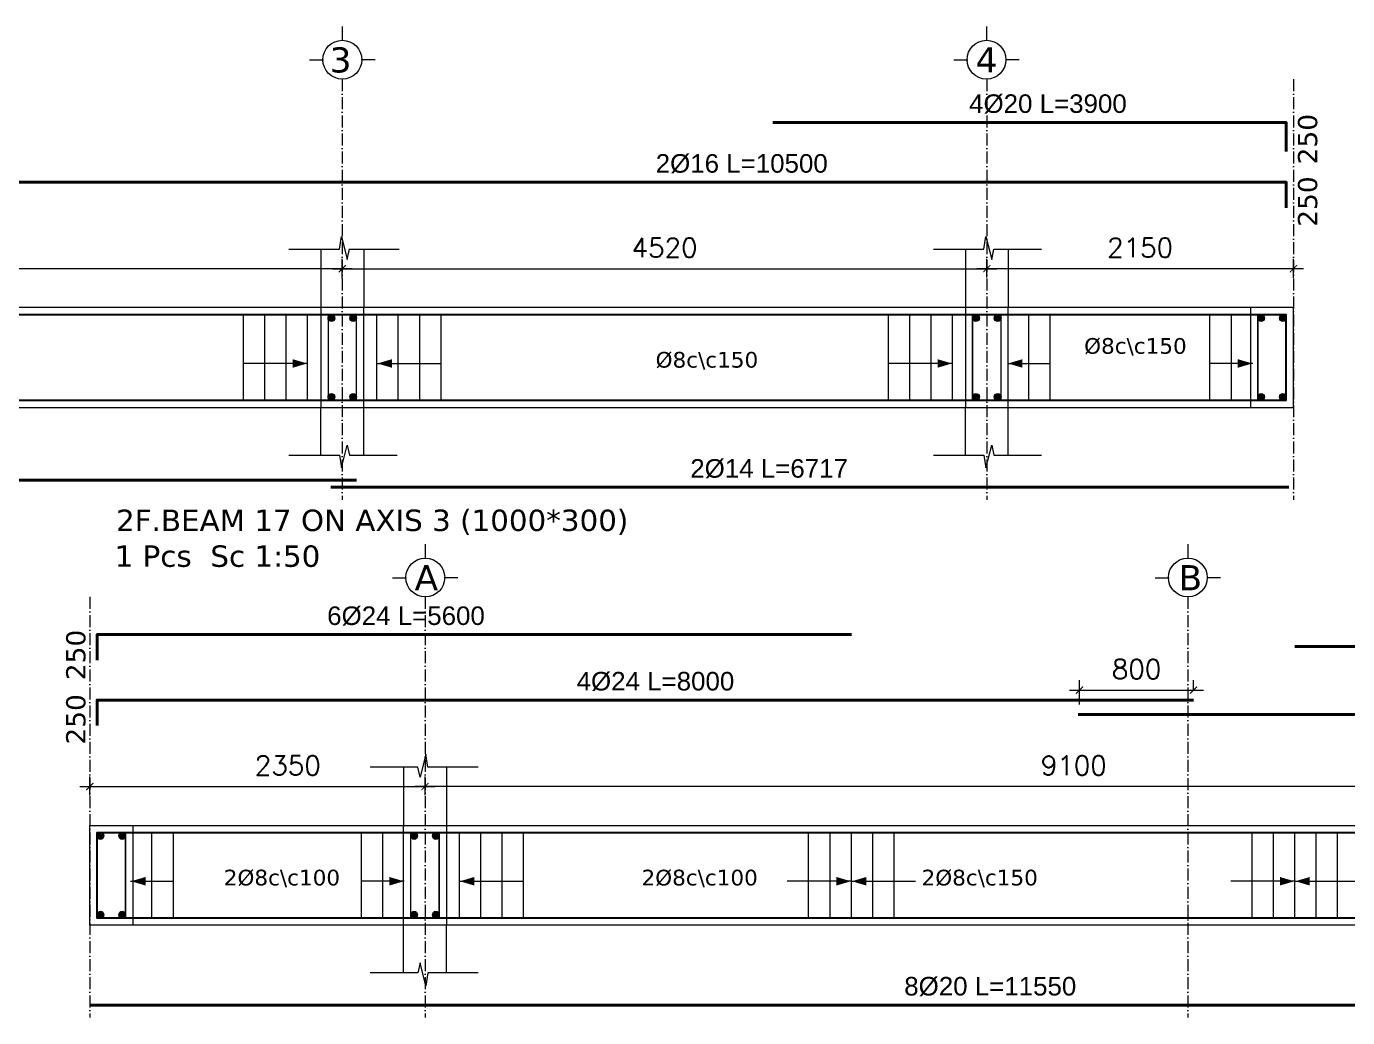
# Model space of a CAD drawing. Header units: inches. Extents: x -17020 to 43805, y -10194 to 123061.
# Drawn here: x 21549 to 22476, y 112808 to 113503 of the extents above; entities that cross this region are included whole.
import ezdxf

# ---------------------------------------------------------------- set-up
doc = ezdxf.new("R2010")
doc.units = ezdxf.units.IN
doc.header["$LTSCALE"] = 0.7
doc.header["$MEASUREMENT"] = 0
doc.linetypes.add('ACAD_ISO10W100', pattern=[18, 12, -3, 0, -3])
doc.layers.get('0').update_dxf_attribs({"lineweight": 13})
doc.layers.get('Defpoints').update_dxf_attribs({"lineweight": 5})
for name, color, linetype, lineweight in [('axis', 254, 'ACAD_ISO10W100', 9), ('BEAM FRAME', 5, 'Continuous', 18), ('COLUMN', 4, 'Continuous', 20), ('elevline', 30, 'Continuous', 20), ('FRAME 070', 5, 'Continuous', 60), ('hatch', 9, 'Continuous', 9), ('renforcment', 141, 'Continuous', 40), ('tex', 3, 'Continuous', 25), ('TEXT', 3, 'Continuous', 25), ('top rein. extension', 50, 'Continuous', 20), ('top renforcment', 7, 'Continuous', 40)]:
    doc.layers.add(name, color=color, linetype=linetype, lineweight=lineweight)
doc.styles.add('100', font='romans.shx', dxfattribs={"height": 13.5})
doc.styles.add('romanc', font='verdana.ttf', dxfattribs={"height": 250})
doc.styles.get("Standard").update_dxf_attribs({"font": 'arial.ttf', "height": 13})
doc.dimstyles.new('100', dxfattribs={"dimtxt": 13.5, "dimasz": 5, "dimexe": 7, "dimexo": 7, "dimgap": 8, "dimtad": 1, "dimdec": 0, "dimlfac": 10, "dimzin": 4, "dimdsep": 46, "dimtxsty": '100', "dimblk": 'ARCHTICK', "dimcen": 0.09, "dimdle": 7, "dimclrd": 1, "dimclre": 8, "dimclrt": 2, "dimadec": 0, "dimazin": 1, "dimtfac": 1, "dimtdec": 0, "dimtix": 1, "dimtofl": 0, "dimtmove": 0, "dimatfit": 3, "dimldrblk": 'ARCHTICK', "dimfxl": 0.18, "dimtolj": 1, "dimtzin": 0, "dimlwd": -1, "dimlwe": -1, "dimarcsym": 0})
doc.dimstyles.get("Standard").update_dxf_attribs({"dimtxt": 13, "dimasz": 5, "dimexe": 0.18, "dimexo": 0.0625, "dimgap": 6, "dimtad": 1, "dimdec": 0, "dimlfac": 10, "dimzin": 0, "dimdsep": 46, "dimtxsty": 'Standard', "dimblk": 'ARCHTICK', "dimcen": 0.09, "dimse1": 1, "dimse2": 1, "dimclrd": 1, "dimclre": 7, "dimclrt": 3, "dimadec": 0, "dimazin": 0, "dimtfac": 1, "dimtdec": 0, "dimtix": 1, "dimtofl": 0, "dimtmove": 0, "dimatfit": 3, "dimldrblk": 'ARCHTICK', "dimfxl": 1, "dimtolj": 1, "dimtzin": 0, "dimarcsym": 0})

# ---------------------------------------------------------------- blocks, each defined once
blk = doc.blocks.new('_ArchTick')
at = {"color": 0, "linetype": 'ByBlock', "lineweight": 0, "const_width": 0.15}
blk.add_lwpolyline([(-0.5, -0.5), (0.5, 0.5)], dxfattribs=at)
blk = doc.blocks.new('*D604')
at = {"color": 1, "transparency": 16777216}
blk.add_line((21764.04, 113333), (22230.04, 113333), dxfattribs=at)
at = {"color": 8, "transparency": 16777216}
for p, q in [((21771.04, 113326.41), (21771.04, 113340)), ((22223.04, 113327.01), (22223.04, 113340))]:
    blk.add_line(p, q, dxfattribs=at)
at = {"layer": 'Defpoints', "color": 0, "transparency": 16777216}
for p in [(22223.04, 113333), (21771.04, 113319.41), (22223.04, 113320.01)]:
    blk.add_point(p, dxfattribs=at)
at = {"color": 1, "transparency": 16777216, "xscale": 5, "yscale": 5, "zscale": 5, "rotation": 180}
blk.add_blockref('_ArchTick', (21771.04, 113333), dxfattribs=at)
at = {"color": 1, "transparency": 16777216, "xscale": 5, "yscale": 5, "zscale": 5}
blk.add_blockref('_ArchTick', (22223.04, 113333), dxfattribs=at)
at = {"color": 2, "transparency": 16777216, "insert": (21997.04, 113347.75), "char_height": 13.5, "attachment_point": 5, "style": '100'}
blk.add_mtext('\\A1;4520', dxfattribs=at)
blk = doc.blocks.new('*D605')
at = {"layer": 'Defpoints', "color": 0, "transparency": 16777216}
for p in [(21414.01, 113393.58, -157.78), (21414.01, 113393.58), (22464.04, 113393.58, -218.54)]:
    blk.add_point(p, dxfattribs=at)
at = {"layer": 'TEXT', "color": 3, "transparency": 16777216, "insert": (22051.15, 113406.58), "char_height": 13, "attachment_point": 5}
blk.add_mtext('\\A1;2%%C16 L=10500', dxfattribs=at)
blk = doc.blocks.new('*D606')
at = {"color": 1, "transparency": 16777216}
blk.add_line((21778.04, 113333), (21124.04, 113333), dxfattribs=at)
at = {"color": 8, "transparency": 16777216}
for p, q in [((21131.04, 113324.09), (21131.04, 113340)), ((21771.04, 113326.41), (21771.04, 113340))]:
    blk.add_line(p, q, dxfattribs=at)
at = {"layer": 'Defpoints', "color": 0, "transparency": 16777216}
for p in [(21131.04, 113333), (21131.04, 113317.09), (21771.04, 113319.41)]:
    blk.add_point(p, dxfattribs=at)
at = {"color": 1, "transparency": 16777216, "xscale": 5, "yscale": 5, "zscale": 5, "rotation": 180}
blk.add_blockref('_ArchTick', (21131.04, 113333), dxfattribs=at)
at = {"color": 1, "transparency": 16777216, "xscale": 5, "yscale": 5, "zscale": 5}
blk.add_blockref('_ArchTick', (21771.04, 113333), dxfattribs=at)
at = {"color": 2, "transparency": 16777216, "insert": (21451.04, 113347.75), "char_height": 13.5, "attachment_point": 5, "style": '100'}
blk.add_mtext('\\A1;6400', dxfattribs=at)
blk = doc.blocks.new('*D609')
at = {"layer": 'Defpoints', "color": 0, "transparency": 16777216}
for p in [(22073.04, 113435.49, -209.54), (22463.04, 113435.49, -218.39), (22463.04, 113435.49)]:
    blk.add_point(p, dxfattribs=at)
at = {"layer": 'TEXT', "color": 3, "transparency": 16777216, "insert": (22265.89, 113448.49), "char_height": 13, "attachment_point": 5}
blk.add_mtext('\\A1;4%%C20 L=3900', dxfattribs=at)
blk = doc.blocks.new('*D611')
at = {"layer": 'Defpoints', "color": 0, "transparency": 16777216}
for p in [(21121.04, 113184.83, -13652.68), (21781.03, 113184.83, -37100.88), (21781.03, 113184.83)]:
    blk.add_point(p, dxfattribs=at)
at = {"layer": 'TEXT', "color": 3, "transparency": 16777216, "insert": (21468.42, 113197.83), "char_height": 13, "attachment_point": 5}
blk.add_mtext('\\A1;2%%C14 L=6600', dxfattribs=at)
blk = doc.blocks.new('*D612')
at = {"color": 1, "transparency": 16777216}
blk.add_line((22445.04, 113333), (22216.04, 113333), dxfattribs=at)
at = {"color": 8, "transparency": 16777216}
for p, q in [((22223.04, 113326.89), (22223.04, 113340)), ((22438.04, 113326.68), (22438.04, 113340))]:
    blk.add_line(p, q, dxfattribs=at)
at = {"layer": 'Defpoints', "color": 0, "transparency": 16777216}
for p in [(22223.04, 113333), (22223.04, 113319.89), (22438.04, 113319.68)]:
    blk.add_point(p, dxfattribs=at)
at = {"color": 1, "transparency": 16777216, "xscale": 5, "yscale": 5, "zscale": 5, "rotation": 180}
blk.add_blockref('_ArchTick', (22223.04, 113333), dxfattribs=at)
at = {"color": 1, "transparency": 16777216, "xscale": 5, "yscale": 5, "zscale": 5}
blk.add_blockref('_ArchTick', (22438.04, 113333), dxfattribs=at)
at = {"color": 2, "transparency": 16777216, "insert": (22330.54, 113347.75), "char_height": 13.5, "attachment_point": 5, "style": '100'}
blk.add_mtext('\\A1;2150', dxfattribs=at)
blk = doc.blocks.new('*D614')
at = {"layer": 'Defpoints', "color": 0, "transparency": 16777216}
for p in [(21763.04, 113179.71, -13652.68), (22434.73, 113179.71, -37100.88), (22434.73, 113179.71)]:
    blk.add_point(p, dxfattribs=at)
at = {"layer": 'TEXT', "color": 3, "transparency": 16777216, "insert": (22070.33, 113192.72), "char_height": 13, "attachment_point": 5}
blk.add_mtext('\\A1;2%%C14 L=6717', dxfattribs=at)
blk = doc.blocks.new('*D747')
at = {"layer": 'Defpoints', "color": 0, "transparency": 16777216}
for p in [(22287.06, 113020.52, -167.76), (23187.08, 113020.52, -221.06), (23187.08, 113020.52)]:
    blk.add_point(p, dxfattribs=at)
at = {"layer": 'TEXT', "color": 3, "transparency": 16777216, "insert": (22676.32, 113033.52), "char_height": 13, "attachment_point": 5}
blk.add_mtext('\\A1;4%%C24 L=9000', dxfattribs=at)
blk = doc.blocks.new('*D748')
at = {"color": 8, "transparency": 16777216}
for p, q in [((21829.03, 112963.94), (21829.03, 112976.94)), ((22739.03, 112963.35), (22739.03, 112976.94))]:
    blk.add_line(p, q, dxfattribs=at)
at = {"color": 1, "transparency": 16777216}
blk.add_line((22746.03, 112969.94), (21822.03, 112969.94), dxfattribs=at)
at = {"layer": 'Defpoints', "color": 0, "transparency": 16777216}
for p in [(21829.03, 112969.94), (21829.03, 112956.94), (22739.03, 112956.35)]:
    blk.add_point(p, dxfattribs=at)
at = {"color": 1, "transparency": 16777216, "xscale": 5, "yscale": 5, "zscale": 5, "rotation": 180}
blk.add_blockref('_ArchTick', (21829.03, 112969.94), dxfattribs=at)
at = {"color": 1, "transparency": 16777216, "xscale": 5, "yscale": 5, "zscale": 5}
blk.add_blockref('_ArchTick', (22739.03, 112969.94), dxfattribs=at)
at = {"color": 2, "transparency": 16777216, "insert": (22284.03, 112984.69), "char_height": 13.5, "attachment_point": 5, "style": '100'}
blk.add_mtext('\\A1;9100', dxfattribs=at)
blk = doc.blocks.new('*D749')
at = {"layer": 'Defpoints', "color": 0, "transparency": 16777216}
for p in [(21568.04, 113030.52, -218.54), (22368.06, 113030.52, -157.78), (22368.06, 113030.52)]:
    blk.add_point(p, dxfattribs=at)
at = {"layer": 'TEXT', "color": 3, "transparency": 16777216, "insert": (21990.64, 113043.52), "char_height": 13, "attachment_point": 5}
blk.add_mtext('\\A1;4%%C24 L=8000', dxfattribs=at)
blk = doc.blocks.new('*D766')
at = {"color": 1, "transparency": 16777216}
blk.add_line((22281.06, 113037.52), (22375.06, 113037.52), dxfattribs=at)
at = {"color": 8, "transparency": 16777216}
for p, q in [((22288.06, 113027.52), (22288.06, 113044.52)), ((22368.06, 113037.52), (22368.06, 113044.52))]:
    blk.add_line(p, q, dxfattribs=at)
at = {"layer": 'Defpoints', "color": 0, "transparency": 16777216}
for p in [(22368.06, 113037.52), (22368.06, 113030.52), (22288.06, 113020.52)]:
    blk.add_point(p, dxfattribs=at)
at = {"color": 1, "transparency": 16777216, "xscale": 5, "yscale": 5, "zscale": 5, "rotation": 180}
blk.add_blockref('_ArchTick', (22288.06, 113037.52), dxfattribs=at)
at = {"color": 1, "transparency": 16777216, "xscale": 5, "yscale": 5, "zscale": 5}
blk.add_blockref('_ArchTick', (22368.06, 113037.52), dxfattribs=at)
at = {"color": 2, "transparency": 16777216, "insert": (22328.06, 113052.27), "char_height": 13.5, "attachment_point": 5, "style": '100'}
blk.add_mtext('\\A1;800', dxfattribs=at)
blk = doc.blocks.new('*D752')
at = {"color": 8, "transparency": 16777216}
for p, q in [((21594.04, 112963.62), (21594.04, 112976.94)), ((21829.03, 112963.83), (21829.03, 112976.94))]:
    blk.add_line(p, q, dxfattribs=at)
at = {"color": 1, "transparency": 16777216}
blk.add_line((21587.04, 112969.94), (21836.03, 112969.94), dxfattribs=at)
at = {"layer": 'Defpoints', "color": 0, "transparency": 16777216}
for p in [(21829.03, 112969.94), (21594.04, 112956.62), (21829.03, 112956.83)]:
    blk.add_point(p, dxfattribs=at)
at = {"color": 1, "transparency": 16777216, "xscale": 5, "yscale": 5, "zscale": 5, "rotation": 180}
blk.add_blockref('_ArchTick', (21594.04, 112969.94), dxfattribs=at)
at = {"color": 1, "transparency": 16777216, "xscale": 5, "yscale": 5, "zscale": 5}
blk.add_blockref('_ArchTick', (21829.03, 112969.94), dxfattribs=at)
at = {"color": 2, "transparency": 16777216, "insert": (21732.83, 112984.69), "char_height": 13.5, "attachment_point": 5, "style": '100'}
blk.add_mtext('\\A1;2350', dxfattribs=at)
blk = doc.blocks.new('*D753')
at = {"layer": 'Defpoints', "color": 0, "transparency": 16777216}
for p in [(21594.04, 112816.65, -37100.88), (21594.04, 112816.65), (22749.03, 112816.65, -13652.68)]:
    blk.add_point(p, dxfattribs=at)
at = {"layer": 'TEXT', "color": 3, "transparency": 16777216, "insert": (22225.44, 112829.65), "char_height": 13, "attachment_point": 5}
blk.add_mtext('\\A1;8%%C20 L=11550', dxfattribs=at)
blk = doc.blocks.new('*D759')
at = {"layer": 'Defpoints', "color": 0, "transparency": 16777216}
for p in [(21568.04, 113076.44, -218.54), (22128.03, 113076.44, -157.78), (22128.03, 113076.44)]:
    blk.add_point(p, dxfattribs=at)
at = {"layer": 'TEXT', "color": 3, "transparency": 16777216, "insert": (21815.71, 113089.44), "char_height": 13, "attachment_point": 5}
blk.add_mtext('\\A1;6%%C24 L=5600', dxfattribs=at)
blk = doc.blocks.new('*D760')
at = {"layer": 'Defpoints', "color": 0, "transparency": 16777216}
for p in [(22439.03, 113068.07, -203.15), (22439.03, 113068.07), (22999.03, 113068.07, -189.88)]:
    blk.add_point(p, dxfattribs=at)
at = {"layer": 'TEXT', "color": 3, "transparency": 16777216, "insert": (22799.45, 113081.08), "char_height": 13, "attachment_point": 5}
blk.add_mtext('\\A1;6%%C24 L=5600', dxfattribs=at)

msp = doc.modelspace()

# ---------------------------------------------------------------- hatches: boundary and pattern name
at = {"layer": 'elevline'}
for points in [[(21765.79, 113298.33, 1), (21761.04, 113298.33, 1)], [(21776.28, 113298.33, -1), (21781.04, 113298.33, -1)], [(22217.79, 113298.33, 1), (22213.04, 113298.33, 1)], [(22228.28, 113298.33, -1), (22233.04, 113298.33, -1)], [(22417.79, 113298.33, 1), (22413.04, 113298.33, 1)], [(22428.28, 113298.33, -1), (22433.04, 113298.33, -1)], [(21765.79, 113243.09, -1), (21761.04, 113243.09, -1)], [(21776.28, 113243.09, 1), (21781.04, 113243.09, 1)], [(22217.79, 113243.09, -1), (22213.04, 113243.09, -1)], [(22228.28, 113243.09, 1), (22233.04, 113243.09, 1)], [(22417.79, 113243.09, -1), (22413.04, 113243.09, -1)], [(22428.28, 113243.09, 1), (22433.04, 113243.09, 1)], [(21603.79, 112935.26, 1), (21599.04, 112935.26, 1)], [(21614.28, 112935.26, -1), (21619.04, 112935.26, -1)], [(21823.79, 112935.26, 1), (21819.03, 112935.26, 1)], [(21834.28, 112935.26, -1), (21839.03, 112935.26, -1)], [(21603.79, 112880.02, -1), (21599.04, 112880.02, -1)], [(21614.28, 112880.02, 1), (21619.04, 112880.02, 1)], [(21823.79, 112880.02, -1), (21819.03, 112880.02, -1)], [(21834.28, 112880.02, 1), (21839.03, 112880.02, 1)]]:
    msp.add_hatch(color=256, dxfattribs=at).paths.add_polyline_path(points)

# ---------------------------------------------------------------- linework, layer by layer
at = {"layer": 'axis'}
for p, q in [((21771.04, 113465.9), (21771.04, 113170.97)), ((22223.04, 113465.9), (22223.04, 113170.97)), ((22438.04, 113465.9), (22438.04, 113170.97)), ((21594.04, 113102.83), (21594.04, 112807.9)), ((21829.03, 113102.83), (21829.03, 112807.9)), ((22364.03, 113102.83), (22364.03, 112807.9))]:
    msp.add_line(p, q, dxfattribs=at)
at = {"layer": 'BEAM FRAME', "elevation": 217.91}
for points in [[(20464.04, 113235.71), (22438.04, 113235.71), (22438.04, 113305.71), (20464.04, 113305.71)], [(24554.03, 112872.64), (21594.04, 112872.64), (21594.04, 112942.64), (24554.03, 112942.64)]]:
    msp.add_lwpolyline(points, close=True, dxfattribs=at)
at = {"layer": 'COLUMN', "lineweight": 20}
for p, q in [((21756.04, 113346.63, 217.91), (21756.04, 113305.71, 217.91)), ((21786.04, 113346.63, 217.91), (21786.04, 113305.71, 217.91)), ((22208.04, 113346.63, 217.91), (22208.04, 113305.71, 217.91)), ((22238.04, 113346.63, 217.91), (22238.04, 113305.71, 217.91)), ((21756.04, 113202.28, 217.91), (21756.04, 113235.71, 217.91)), ((21786.04, 113202.28, 217.91), (21786.04, 113235.71, 217.91)), ((22208.04, 113202.28, 217.91), (22208.04, 113235.71, 217.91)), ((22238.04, 113202.28, 217.91), (22238.04, 113235.71, 217.91)), ((21814.03, 112983.57, 217.91), (21814.03, 112942.64, 217.91)), ((21844.03, 112983.57, 217.91), (21844.03, 112942.64, 217.91)), ((21814.03, 112839.21, 217.91), (21814.03, 112872.64, 217.91)), ((21844.03, 112839.21, 217.91), (21844.03, 112872.64, 217.91))]:
    msp.add_line(p, q, dxfattribs=at)
at = {"layer": 'elevline'}
for p, q in [((21701.76, 113240.71), (21701.76, 113300.71)), ((21716.76, 113240.71), (21716.76, 113300.71)), ((21731.76, 113240.71), (21731.76, 113300.71)), ((21746.72, 113240.71), (21746.72, 113300.71)), ((21795.35, 113240.71), (21795.35, 113300.71)), ((21810.31, 113240.71), (21810.31, 113300.71)), ((21825.31, 113240.71), (21825.31, 113300.71)), ((21840.31, 113240.71), (21840.31, 113300.71)), ((22153.96, 113240.71), (22153.96, 113300.71)), ((22168.96, 113240.71), (22168.96, 113300.71)), ((22183.96, 113240.71), (22183.96, 113300.71)), ((22198.92, 113240.71), (22198.92, 113300.71)), ((22212.99, 113240.71), (22212.99, 113300.71)), ((22252.53, 113240.71), (22252.53, 113300.71)), ((22267.53, 113240.71), (22267.53, 113300.71)), ((22379.53, 113240.71), (22379.53, 113300.71)), ((22394.53, 113240.71), (22394.53, 113300.71)), ((22412.99, 113240.71), (22412.99, 113300.71)), ((21619.08, 112877.64), (21619.08, 112937.64)), ((21637.54, 112877.64), (21637.54, 112937.64)), ((21652.54, 112877.64), (21652.54, 112937.64)), ((21784.54, 112877.64), (21784.54, 112937.64)), ((21799.54, 112877.64), (21799.54, 112937.64)), ((21839.07, 112877.64), (21839.07, 112937.64)), ((21853.14, 112877.64), (21853.14, 112937.64)), ((21868.1, 112877.64), (21868.1, 112937.64)), ((21883.1, 112877.64), (21883.1, 112937.64)), ((21898.1, 112877.64), (21898.1, 112937.64)), ((22098.07, 112877.64), (22098.07, 112937.64)), ((22113.07, 112877.64), (22113.07, 112937.64)), ((22128.03, 112877.64), (22128.03, 112937.64)), ((22142.99, 112877.64), (22142.99, 112937.64)), ((22157.99, 112877.64), (22157.99, 112937.64)), ((22409.07, 112877.64), (22409.07, 112937.64)), ((22424.07, 112877.64), (22424.07, 112937.64)), ((22439.03, 112877.64), (22439.03, 112937.64)), ((22453.99, 112877.64), (22453.99, 112937.64)), ((22468.99, 112877.64), (22468.99, 112937.64))]:
    msp.add_line(p, q, dxfattribs=at)
for centre in [(21763.41, 113298.33), (21778.66, 113298.33), (22215.41, 113298.33), (22230.66, 113298.33), (22415.41, 113298.33), (22430.66, 113298.33), (21763.41, 113243.09), (21778.66, 113243.09), (22215.41, 113243.09), (22230.66, 113243.09), (22415.41, 113243.09), (22430.66, 113243.09), (21601.41, 112935.26), (21616.66, 112935.26), (21821.41, 112935.26), (21836.65, 112935.26), (21601.41, 112880.02), (21616.66, 112880.02), (21821.41, 112880.02), (21836.65, 112880.02)]:
    msp.add_circle(centre, 2.38, dxfattribs=at)
at = {"layer": 'FRAME 070', "lineweight": 20}
for p, q in [((21769, 113346.63, 217.91), (21770.35, 113355.63, 217.91)), ((21770.35, 113355.63, 217.91), (21774.53, 113339.56, 217.91)), ((22221, 113346.63, 217.91), (22222.35, 113355.63, 217.91)), ((22222.35, 113355.63, 217.91), (22226.53, 113339.56, 217.91)), ((21733.64, 113346.63, 217.91), (21769, 113346.63, 217.91)), ((21774.53, 113339.56, 217.91), (21776.04, 113346.63, 217.91)), ((21775.56, 113346.63, 217.91), (21810.92, 113346.63, 217.91)), ((22185.64, 113346.63, 217.91), (22221, 113346.63, 217.91)), ((22226.53, 113339.56, 217.91), (22228.04, 113346.63, 217.91)), ((22228.04, 113346.63, 217.91), (22261.43, 113346.63, 217.91)), ((21770.35, 113193.28, 217.91), (21774.53, 113209.36, 217.91)), ((21774.53, 113209.36, 217.91), (21776.04, 113202.28, 217.91)), ((22222.35, 113193.28, 217.91), (22226.53, 113209.36, 217.91)), ((22226.53, 113209.36, 217.91), (22228.04, 113202.28, 217.91)), ((21733.64, 113202.28, 217.91), (21769, 113202.28, 217.91)), ((21769, 113202.28, 217.91), (21770.35, 113193.28, 217.91)), ((21776.04, 113202.28, 217.91), (21809.43, 113202.28, 217.91)), ((22185.64, 113202.28, 217.91), (22221, 113202.28, 217.91)), ((22221, 113202.28, 217.91), (22222.35, 113193.28, 217.91)), ((22228.04, 113202.28, 217.91), (22261.43, 113202.28, 217.91)), ((21829.72, 112992.57, 217.91), (21825.53, 112976.49, 217.91)), ((21831.07, 112983.57, 217.91), (21829.72, 112992.57, 217.91)), ((21824.03, 112983.57, 217.91), (21790.64, 112983.57, 217.91)), ((21825.53, 112976.49, 217.91), (21824.03, 112983.57, 217.91)), ((21866.42, 112983.57, 217.91), (21831.07, 112983.57, 217.91)), ((21825.53, 112846.29, 217.91), (21824.03, 112839.21, 217.91)), ((21829.72, 112830.21, 217.91), (21825.53, 112846.29, 217.91)), ((21824.03, 112839.21, 217.91), (21790.64, 112839.21, 217.91)), ((21831.07, 112839.21, 217.91), (21829.72, 112830.21, 217.91)), ((21866.42, 112839.21, 217.91), (21831.07, 112839.21, 217.91))]:
    msp.add_line(p, q, dxfattribs=at)
at = {"layer": 'FRAME 070', "lineweight": 15}
for points in [[(21756.04, 113235.71), (21786.04, 113235.71), (21786.04, 113305.71), (21756.04, 113305.71)], [(22208.04, 113235.71), (22238.04, 113235.71), (22238.04, 113305.71), (22208.04, 113305.71)], [(22408.04, 113235.71), (22438.04, 113235.71), (22438.04, 113305.71), (22408.04, 113305.71)], [(21624.04, 112872.64), (21594.04, 112872.64), (21594.04, 112942.64), (21624.04, 112942.64)], [(21844.03, 112872.64), (21814.03, 112872.64), (21814.03, 112942.64), (21844.03, 112942.64)]]:
    msp.add_lwpolyline(points, close=True, dxfattribs=at)
at = {"layer": 'hatch'}
for p, q in [((21771.04, 113502.87), (21771.04, 113493.14)), ((22222.84, 113502.87), (22222.84, 113493.14)), ((21748.11, 113479.4), (21757.85, 113479.4)), ((21793.96, 113479.4), (21784.22, 113479.4)), ((22199.91, 113479.39), (22209.65, 113479.39)), ((22245.76, 113479.39), (22236.02, 113479.39)), ((21829.23, 113139.81), (21829.23, 113130.07)), ((22364.03, 113139.81), (22364.03, 113130.07)), ((21806.31, 113116.33), (21816.04, 113116.33)), ((21852.16, 113116.33), (21842.42, 113116.33)), ((22341.11, 113116.33), (22350.84, 113116.33)), ((22386.96, 113116.33), (22377.22, 113116.33))]:
    msp.add_line(p, q, dxfattribs=at)
for centre in [(21771.04, 113479.52), (22222.84, 113479.52), (21829.23, 113116.45), (22364.03, 113116.45)]:
    msp.add_circle(centre, 13.62, dxfattribs=at)
at = {"layer": 'renforcment', "lineweight": -2, "elevation": 217.91}
for points in [[(20469.04, 113240.71), (22433.04, 113240.71), (22433.04, 113300.71), (20469.04, 113300.71)], [(24549.03, 112877.64), (21599.04, 112877.64), (21599.04, 112937.64), (24549.03, 112937.64)]]:
    msp.add_lwpolyline(points, close=True, dxfattribs=at)
at = {"layer": 'top rein. extension'}
for p, q in [((21746.72, 113266.55), (21701.76, 113266.55)), ((21795.35, 113266.55), (21840.31, 113266.55)), ((22198.92, 113266.55), (22153.96, 113266.55)), ((22237.57, 113266.55), (22267.53, 113266.55)), ((22409.49, 113266.55), (22379.53, 113266.55)), ((21622.58, 112903.48), (21652.54, 112903.48)), ((21814.5, 112903.48), (21784.54, 112903.48)), ((21853.14, 112903.48), (21898.1, 112903.48)), ((22128.03, 112903.48), (22083.07, 112903.48)), ((22128.03, 112903.48), (22172.99, 112903.48)), ((22439.03, 112903.48), (22394.07, 112903.48)), ((22439.03, 112903.48), (22483.99, 112903.48))]:
    msp.add_line(p, q, dxfattribs=at)
for points in [[(21736.25, 113269.55), (21746.38, 113266.55), (21736.25, 113263.55)], [(21805.82, 113269.55), (21795.69, 113266.55), (21805.82, 113263.55)], [(22188.45, 113269.55), (22198.58, 113266.55), (22188.45, 113263.55)], [(22248.04, 113269.55), (22237.92, 113266.55), (22248.04, 113263.55)], [(22399.02, 113269.55), (22409.15, 113266.55), (22399.02, 113263.55)], [(21633.05, 112906.48), (21622.92, 112903.48), (21633.05, 112900.48)], [(21804.02, 112906.48), (21814.15, 112903.48), (21804.02, 112900.48)], [(21863.62, 112906.48), (21853.49, 112903.48), (21863.62, 112900.48)], [(22117.56, 112906.48), (22127.68, 112903.48), (22117.56, 112900.48)], [(22138.51, 112906.48), (22128.38, 112903.48), (22138.51, 112900.48)], [(22428.56, 112906.48), (22438.68, 112903.48), (22428.56, 112900.48)], [(22449.51, 112906.48), (22439.38, 112903.48), (22449.51, 112900.48)]]:
    msp.add_solid(points, dxfattribs=at)
at = {"layer": 'top renforcment'}
for p, q in [((21781.04, 113184.83), (21121.04, 113184.83)), ((22434.74, 113179.71), (21763.04, 113179.71)), ((21594.04, 112816.65), (22749.03, 112816.65))]:
    msp.add_line(p, q, dxfattribs=at)
for points in [[(22433.04, 113415.22), (22433.04, 113435.49), (22073.04, 113435.49)], [(21414.01, 113393.58), (22433.04, 113393.58), (22433.04, 113375.69)], [(22128.03, 113076.44), (21599.04, 113076.44), (21599.04, 113058.55)], [(22439.03, 113068.07), (22999.03, 113068.07)], [(22368.06, 113030.52), (21599.04, 113030.52), (21599.04, 113012.63)], [(23187.08, 113020.52), (22287.06, 113020.52)]]:
    msp.add_lwpolyline(points, dxfattribs=at)
at = {"layer": 'top renforcment', "lineweight": 15}
for points in [[(21761.04, 113240.71), (21781.04, 113240.71), (21781.04, 113300.71), (21761.04, 113300.71)], [(22213.04, 113240.71), (22233.04, 113240.71), (22233.04, 113300.71), (22213.04, 113300.71)], [(22413.04, 113240.71), (22433.04, 113240.71), (22433.04, 113300.71), (22413.04, 113300.71)], [(21619.04, 112877.64), (21599.04, 112877.64), (21599.04, 112937.64), (21619.04, 112937.64)], [(21839.03, 112877.64), (21819.03, 112877.64), (21819.03, 112937.64), (21839.03, 112937.64)]]:
    msp.add_lwpolyline(points, close=True, dxfattribs=at)

# ---------------------------------------------------------------- texts
at = {"layer": 'tex', "style": 'romanc'}
for s, p in [('%%C8c\\c150', (22291.26, 113273.36, -33436.19)), ('%%C8c\\c150', (21990.75, 113263.64, -33436.19)), ('2%%C8c\\c100', (21687.9, 112900.57, -33436.19)), ('2%%C8c\\c100', (21980.86, 112900.57, -33436.19)), ('2%%C8c\\c150', (22177.26, 112900.57, -33436.19))]:
    msp.add_text(s, height=11, dxfattribs=at).set_placement(p)
at = {"layer": 'TEXT', "style": 'romanc'}
for s, height, p in [('3', 17.6, (21762.09, 113470.6)), ('4', 17.6, (22215.23, 113470.6)), ('2F.BEAM 17 ON AXIS 3 (1000*300)', 15, (21612.36, 113149.07)), ('1 Pcs  Sc 1:50 ', 15, (21611.34, 113123.97)), ('A', 17.6, (21821.71, 113107.53)), ('B', 17.6, (22357.43, 113107.53))]:
    msp.add_text(s, height=height, dxfattribs=at).set_placement(p)
for p in [(22454.71, 113406.16, -73175.05), (22454.71, 113362.41, -73175.05), (21590.86, 113044.49, -73175.05), (21590.86, 112999.34, -73175.05)]:
    msp.add_text('250', height=13.5, rotation=90, dxfattribs=at).set_placement(p)

# ---------------------------------------------------------------- dimensions: what is measured, and where the dimension line sits
for base, p1, p2, picture, middle in [((21131.04, 113333), (21771.04, 113319.41), (21131.04, 113317.09), '*D606', (21451.04, 113333)), ((22223.04, 113333), (22438.04, 113319.68), (22223.04, 113319.89), '*D612', (22330.54, 113333)), ((21829.03, 112969.94), (22739.03, 112956.35), (21829.03, 112956.94), '*D748', (22284.03, 112969.94))]:
    dim = msp.add_linear_dim(base=base, p1=p1, p2=p2, angle=180, dimstyle='100')
    dim.commit()
    dim.dimension.update_dxf_attribs({"geometry": picture, "text_midpoint": middle, "dimtype": 160})
for base, p1, p2, picture, middle in [((22223.04, 113333), (21771.04, 113319.41), (22223.04, 113320.01), '*D604', (21997.04, 113333)), ((21829.03, 112969.94), (21594.04, 112956.62), (21829.03, 112956.83), '*D752', (21732.83, 112969.94))]:
    dim = msp.add_linear_dim(base=base, p1=p1, p2=p2, dimstyle='100')
    dim.commit()
    dim.dimension.update_dxf_attribs({"geometry": picture, "text_midpoint": middle, "dimtype": 160})
dim = msp.add_linear_dim(base=(22368.06, 113037.52), p1=(22288.06, 113020.52), p2=(22368.06, 113030.52), angle=180, dimstyle='100')
dim.commit()
dim.dimension.update_dxf_attribs({"geometry": '*D766', "text_midpoint": (22328.06, 113052.27)})
at = {"layer": 'TEXT'}
for base, p1, p2, angle, text, picture, middle in [((22463.04, 113435.49), (22073.04, 113435.49, -209.54), (22463.04, 113435.49, -218.39), 0, '4%%C20 L=<>', '*D609', (22265.89, 113435.49)), ((21414.01, 113393.58), (22464.04, 113393.58, -218.54), (21414.01, 113393.58, -157.78), 180, '2%%C16 L=<>', '*D605', (22051.15, 113393.58)), ((21781.03, 113184.83, 12366.96), (21121.04, 113184.83, -1285.72), (21781.03, 113184.83, -24733.92), 0, '2%%C14 L=<>', '*D611', (21468.42, 113184.83, 12366.96)), ((22434.73, 113179.71, 12366.96), (21763.04, 113179.71, -1285.72), (22434.73, 113179.71, -24733.92), 0, '2%%C14 L=<>', '*D614', (22070.33, 113179.71, 12366.96)), ((22128.03, 113076.44), (21568.04, 113076.44, -218.54), (22128.03, 113076.44, -157.78), 0, '6%%C24 L=<>', '*D759', (21815.71, 113076.44)), ((22439.03, 113068.07), (22999.03, 113068.07, -189.88), (22439.03, 113068.07, -203.15), 180, '6%%C24 L=<>', '*D760', (22799.45, 113068.07)), ((22368.06, 113030.52), (21568.04, 113030.52, -218.54), (22368.06, 113030.52, -157.78), 0, '4%%C24 L=<>', '*D749', (21990.64, 113030.52)), ((23187.08, 113020.52), (22287.06, 113020.52, -167.76), (23187.08, 113020.52, -221.06), 0, '4%%C24 L=<>', '*D747', (22676.32, 113020.52)), ((21594.04, 112816.65, 12366.96), (22749.03, 112816.65, -1285.72), (21594.04, 112816.65, -24733.92), 180, '8%%C20 L=<>', '*D753', (22225.44, 112816.65, 12366.96))]:
    dim = msp.add_linear_dim(base=base, p1=p1, p2=p2, angle=angle, text=text, dimstyle='Standard', override={"dimsd1": 1, "dimsd2": 1, "dimfxl": 0.1, "dimfxlon": 1}, dxfattribs=at)
    dim.commit()
    dim.dimension.update_dxf_attribs({"geometry": picture, "text_midpoint": middle, "dimtype": 161})

doc.saveas('drawing.dxf')
